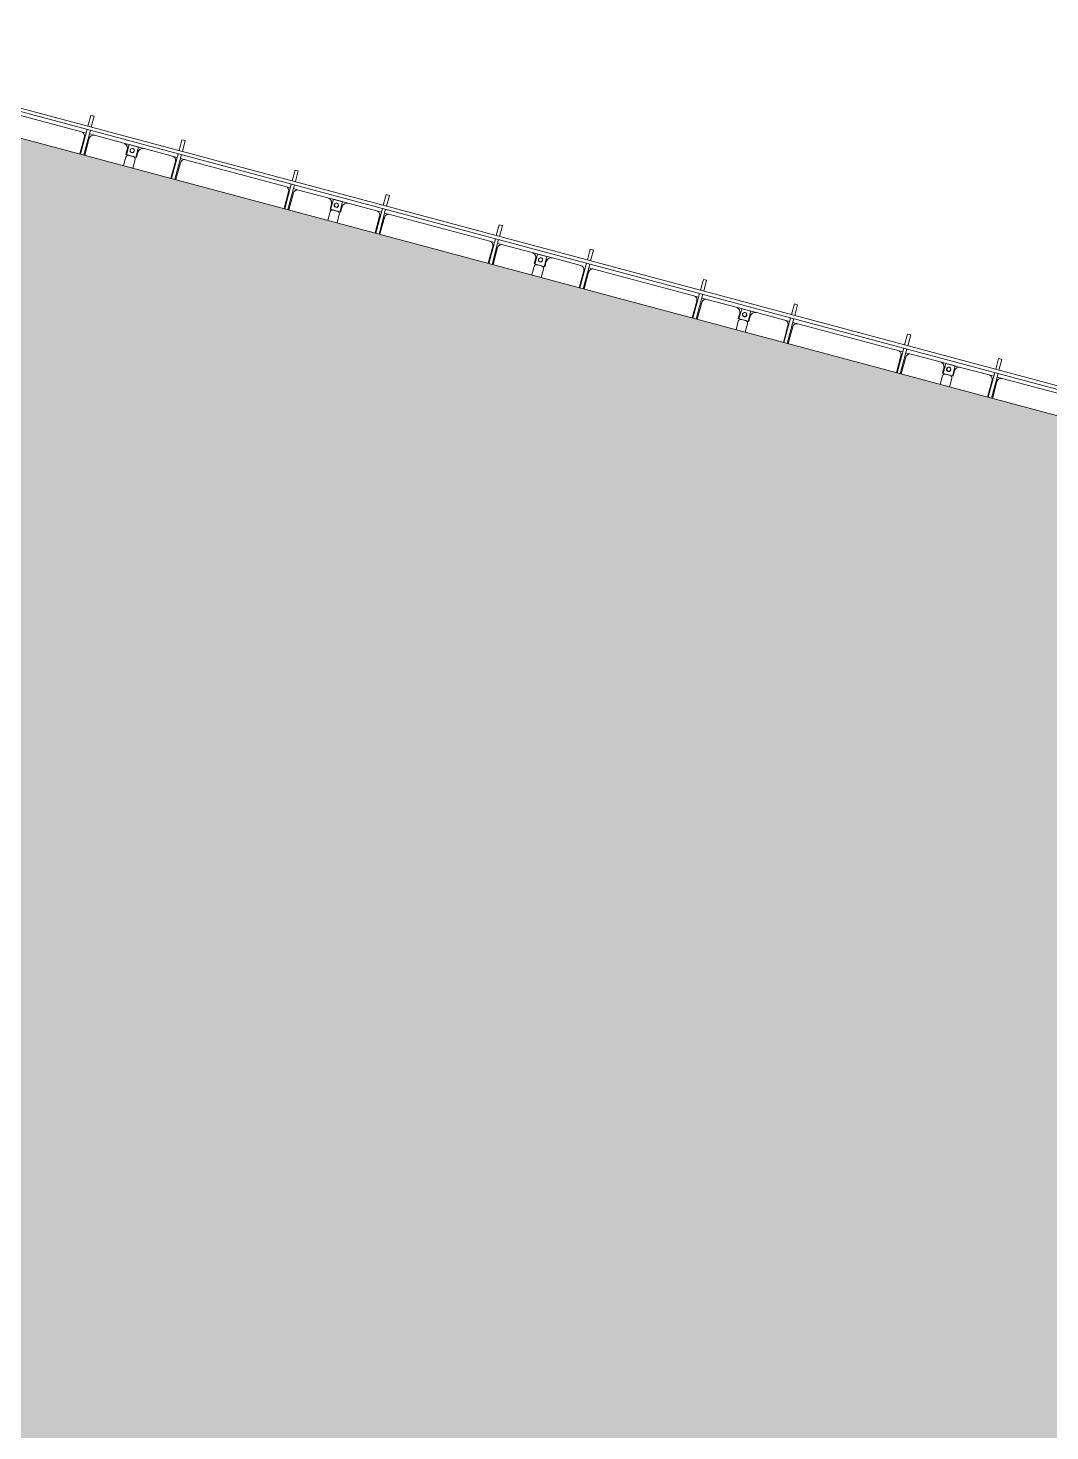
# Model space of a CAD drawing. Header units: millimetres. Extents: x -861324 to 439029, y -308065 to 694685.
# Drawn here: x -150690 to -138554, y 294957 to 311623 of the extents above; entities that cross this region are included whole.
import ezdxf

# ---------------------------------------------------------------- set-up
doc = ezdxf.new("R2010")
doc.units = ezdxf.units.MM
for name, color, linetype, lineweight in [('A-DETL-GENF', 92, 'Continuous', 9), ('A-DETL-MBND', 5, 'Continuous', 9), ('A-DETL-THIN', 151, 'Continuous', 9), ('A-GENM', 13, 'Continuous', 9), ('S-BEAM', 12, 'Continuous', 9)]:
    doc.layers.add(name, color=color, linetype=linetype, lineweight=lineweight)

# ---------------------------------------------------------------- blocks, each defined once
blk = doc.blocks.new('Dai phao do pin - DẢI PHAO ĐỠ PIN-15626-BỐ TRÍ BÈ PIN HỒ BẢN MÒNG')
at = {"layer": 'A-DETL-MBND', "color": 254}
for p, q in [((610, 242), (-620, 242)), ((610, 242), (668, 242)), ((610, 242), (668, 242)), ((660, -16), (660, 192)), ((708, 242), (770, 242)), ((708, 242), (770, 242)), ((720, 192), (720, -16)), ((1130, 242), (770, 242)), ((1130, 242), (1312, 242)), ((1312, 242), (1130, 242)), ((1190, 118), (1190, 182)), ((1190, 182), (1190, 118)), ((1190, 118), (1190, 182)), ((1190, 182), (1190, 118)), ((1198, 242), (1380, 242)), ((1198, 116), (1198, 242)), ((1198, 242), (1198, 116)), ((1380, 242), (1198, 242)), ((1312, 242), (1312, 116)), ((1312, 116), (1312, 242)), ((1320, 182), (1320, 118)), ((1320, 118), (1320, 182)), ((1320, 182), (1320, 118)), ((1320, 118), (1320, 182)), ((1730, 242), (1380, 242)), ((1730, 242), (1788, 242)), ((1730, 242), (1788, 242)), ((1780, -16), (1780, 192)), ((1828, 242), (1890, 242)), ((1828, 242), (1890, 242)), ((1840, 192), (1840, -16)), ((3120, 242), (1890, 242)), ((3120, 242), (3178, 242)), ((3120, 242), (3178, 242)), ((3170, -16), (3170, 192)), ((3218, 242), (3280, 242)), ((3218, 242), (3280, 242)), ((3230, 192), (3230, -16)), ((3640, 242), (3280, 242)), ((3640, 242), (3822, 242)), ((3822, 242), (3640, 242)), ((3700, 118), (3700, 182)), ((3700, 182), (3700, 118)), ((3700, 118), (3700, 182)), ((3700, 182), (3700, 118)), ((3708, 242), (3890, 242)), ((3708, 116), (3708, 242)), ((3708, 242), (3708, 116)), ((3890, 242), (3708, 242)), ((3822, 242), (3822, 116)), ((3822, 116), (3822, 242)), ((3830, 182), (3830, 118)), ((3830, 118), (3830, 182)), ((3830, 182), (3830, 118)), ((3830, 118), (3830, 182)), ((4240, 242), (3890, 242)), ((4240, 242), (4298, 242)), ((4240, 242), (4298, 242)), ((4290, -16), (4290, 192)), ((4338, 242), (4400, 242)), ((4338, 242), (4400, 242)), ((4350, 192), (4350, -16)), ((5630, 242), (4400, 242)), ((5630, 242), (5688, 242)), ((5630, 242), (5688, 242)), ((5680, -16), (5680, 192)), ((5728, 242), (5790, 242)), ((5728, 242), (5790, 242)), ((5740, 192), (5740, -16)), ((6150, 242), (5790, 242)), ((6150, 242), (6332, 242)), ((6332, 242), (6150, 242)), ((6210, 118), (6210, 182)), ((6210, 182), (6210, 118)), ((6210, 118), (6210, 182)), ((6210, 182), (6210, 118)), ((6218, 242), (6400, 242)), ((6218, 116), (6218, 242)), ((6218, 242), (6218, 116)), ((6400, 242), (6218, 242)), ((6332, 242), (6332, 116)), ((6332, 116), (6332, 242)), ((6340, 182), (6340, 118)), ((6340, 118), (6340, 182)), ((6340, 182), (6340, 118)), ((6340, 118), (6340, 182)), ((6750, 242), (6400, 242)), ((6800, -16), (6800, 192)), ((6848, 242), (6910, 242)), ((6848, 242), (6910, 242)), ((6860, 192), (6860, -16)), ((8140, 242), (6910, 242)), ((8140, 242), (8198, 242)), ((8140, 242), (8198, 242)), ((8190, -16), (8190, 192)), ((8238, 242), (8300, 242)), ((8238, 242), (8300, 242)), ((8250, 192), (8250, -16)), ((8660, 242), (8300, 242)), ((8660, 242), (8842, 242)), ((8842, 242), (8660, 242)), ((8720, 118), (8720, 182)), ((8720, 182), (8720, 118)), ((8720, 118), (8720, 182)), ((8720, 182), (8720, 118)), ((8728, 242), (8910, 242)), ((8728, 116), (8728, 242)), ((8728, 242), (8728, 116)), ((8910, 242), (8728, 242)), ((8842, 242), (8842, 116)), ((8842, 116), (8842, 242)), ((8850, 182), (8850, 118)), ((8850, 118), (8850, 182)), ((8850, 182), (8850, 118)), ((8850, 118), (8850, 182)), ((9260, 242), (8910, 242)), ((9260, 242), (9318, 242)), ((9260, 242), (9318, 242)), ((9310, -16), (9310, 192)), ((9358, 242), (9420, 242)), ((9358, 242), (9420, 242)), ((9370, 192), (9370, -16)), ((10650, 242), (9420, 242)), ((10650, 242), (10708, 242)), ((10650, 242), (10708, 242)), ((10700, -16), (10700, 192)), ((10748, 242), (10810, 242)), ((10748, 242), (10810, 242)), ((10760, 192), (10760, -16)), ((11170, 242), (10810, 242)), ((11170, 242), (11352, 242)), ((11352, 242), (11170, 242)), ((11230, 118), (11230, 182)), ((11230, 182), (11230, 118)), ((11230, 118), (11230, 182)), ((11230, 182), (11230, 118)), ((11238, 242), (11420, 242)), ((11238, 116), (11238, 242)), ((11238, 242), (11238, 116)), ((11420, 242), (11238, 242)), ((11352, 242), (11352, 116)), ((11352, 116), (11352, 242)), ((11360, 182), (11360, 118)), ((11360, 118), (11360, 182)), ((11360, 182), (11360, 118)), ((11360, 118), (11360, 182)), ((11770, 242), (11420, 242)), ((11770, 242), (11828, 242)), ((11770, 242), (11828, 242)), ((11820, -16), (11820, 192)), ((11868, 242), (11930, 242)), ((11868, 242), (11930, 242)), ((11880, 192), (11880, -16)), ((13160, 242), (11930, 242)), ((1282, 118), (1190, 118)), ((1190, 118), (1282, 118)), ((1282, 118), (1190, 118)), ((1190, 118), (1282, 118)), ((1198, 88), (1198, -16)), ((1320, 118), (1228, 118)), ((1228, 118), (1320, 118)), ((1320, 118), (1228, 118)), ((1228, 118), (1320, 118)), ((1312, -16), (1312, 88)), ((3792, 118), (3700, 118)), ((3700, 118), (3792, 118)), ((3792, 118), (3700, 118)), ((3700, 118), (3792, 118)), ((3708, 88), (3708, -16)), ((3830, 118), (3738, 118)), ((3738, 118), (3830, 118)), ((3830, 118), (3738, 118)), ((3738, 118), (3830, 118)), ((3822, -16), (3822, 88)), ((6302, 118), (6210, 118)), ((6210, 118), (6302, 118)), ((6302, 118), (6210, 118)), ((6210, 118), (6302, 118)), ((6218, 88), (6218, -16)), ((6340, 118), (6248, 118)), ((6248, 118), (6340, 118)), ((6340, 118), (6248, 118)), ((6248, 118), (6340, 118)), ((6332, -16), (6332, 88)), ((8812, 118), (8720, 118)), ((8720, 118), (8812, 118)), ((8812, 118), (8720, 118)), ((8720, 118), (8812, 118)), ((8728, 88), (8728, -16)), ((8850, 118), (8758, 118)), ((8758, 118), (8850, 118)), ((8850, 118), (8758, 118)), ((8758, 118), (8850, 118)), ((8842, -16), (8842, 88)), ((11322, 118), (11230, 118)), ((11230, 118), (11322, 118)), ((11322, 118), (11230, 118)), ((11230, 118), (11322, 118)), ((11238, 88), (11238, -16)), ((11360, 118), (11268, 118)), ((11268, 118), (11360, 118)), ((11360, 118), (11268, 118)), ((11268, 118), (11360, 118)), ((11352, -16), (11352, 88))]:
    blk.add_line(p, q, dxfattribs=at)
for centre, radius, start, end in [((610, 192), 50, 360, 90), ((610, 192), 50, 360, 30), ((770, 192), 50, 90, 180), ((770, 192), 50, 90, 120), ((1130, 182), 60, 360, 90), ((1130, 182), 60, 0, 75), ((1130, 182), 60, 360, 75), ((1130, 182), 60, 0, 75), ((1249, 183), 25, 0, 180), ((1249, 183), 25, 360, 180), ((1249, 183), 25, 180, 0), ((1249, 183), 25, 180, 360), ((1251, 183), 25, 0, 180), ((1251, 183), 25, 0, 180), ((1251, 183), 25, 180, 0), ((1251, 183), 25, 180, 360), ((1380, 182), 60, 90, 180), ((1380, 182), 60, 90, 180), ((1380, 182), 60, 90, 180), ((1380, 182), 60, 90, 180), ((1730, 192), 50, 360, 90), ((1730, 192), 50, 360, 30), ((1890, 192), 50, 90, 180), ((1890, 192), 50, 90, 120), ((3120, 192), 50, 360, 90), ((3120, 192), 50, 360, 30), ((3280, 192), 50, 90, 180), ((3280, 192), 50, 90, 120), ((3640, 182), 60, 360, 90), ((3640, 182), 60, 0, 75), ((3640, 182), 60, 360, 75), ((3640, 182), 60, 0, 75), ((3759, 183), 25, 0, 180), ((3759, 183), 25, 360, 180), ((3759, 183), 25, 180, 0), ((3759, 183), 25, 180, 360), ((3761, 183), 25, 0, 180), ((3761, 183), 25, 0, 180), ((3761, 183), 25, 180, 0), ((3761, 183), 25, 180, 360), ((3890, 182), 60, 90, 180), ((3890, 182), 60, 90, 180), ((3890, 182), 60, 90, 180), ((3890, 182), 60, 90, 180), ((4240, 192), 50, 360, 90), ((4240, 192), 50, 360, 30), ((4400, 192), 50, 90, 180), ((4400, 192), 50, 90, 120), ((5630, 192), 50, 360, 90), ((5630, 192), 50, 360, 30), ((5790, 192), 50, 90, 180), ((5790, 192), 50, 90, 120), ((6150, 182), 60, 360, 90), ((6150, 182), 60, 0, 75), ((6150, 182), 60, 360, 75), ((6150, 182), 60, 0, 75), ((6269, 183), 25, 0, 180), ((6269, 183), 25, 360, 180), ((6269, 183), 25, 180, 0), ((6269, 183), 25, 180, 360), ((6271, 183), 25, 0, 180), ((6271, 183), 25, 0, 180), ((6271, 183), 25, 180, 0), ((6271, 183), 25, 180, 360), ((6400, 182), 60, 90, 180), ((6400, 182), 60, 90, 180), ((6400, 182), 60, 90, 180), ((6400, 182), 60, 90, 180), ((6750, 192), 50, 360, 90), ((6750, 192), 50, 360, 30), ((6910, 192), 50, 90, 180), ((6910, 192), 50, 90, 120), ((8140, 192), 50, 360, 90), ((8140, 192), 50, 360, 30), ((8300, 192), 50, 90, 180), ((8300, 192), 50, 90, 120), ((8660, 182), 60, 360, 90), ((8660, 182), 60, 0, 75), ((8660, 182), 60, 360, 75), ((8660, 182), 60, 0, 75), ((8779, 183), 25, 0, 180), ((8779, 183), 25, 360, 180), ((8779, 183), 25, 180, 0), ((8779, 183), 25, 180, 360), ((8781, 183), 25, 0, 180), ((8781, 183), 25, 0, 180), ((8781, 183), 25, 180, 0), ((8781, 183), 25, 180, 360), ((8910, 182), 60, 90, 180), ((8910, 182), 60, 90, 180), ((8910, 182), 60, 90, 180), ((8910, 182), 60, 90, 180), ((9260, 192), 50, 360, 90), ((9260, 192), 50, 360, 30), ((9420, 192), 50, 90, 180), ((9420, 192), 50, 90, 120), ((10650, 192), 50, 360, 90), ((10650, 192), 50, 360, 30), ((10810, 192), 50, 90, 180), ((10810, 192), 50, 90, 120), ((11170, 182), 60, 360, 90), ((11170, 182), 60, 0, 75), ((11170, 182), 60, 360, 75), ((11170, 182), 60, 0, 75), ((11289, 183), 25, 0, 180), ((11289, 183), 25, 360, 180), ((11289, 183), 25, 180, 0), ((11289, 183), 25, 180, 360), ((11291, 183), 25, 0, 180), ((11291, 183), 25, 0, 180), ((11291, 183), 25, 180, 0), ((11291, 183), 25, 180, 360), ((11420, 182), 60, 90, 180), ((11420, 182), 60, 90, 180), ((11420, 182), 60, 90, 180), ((11420, 182), 60, 90, 180), ((11770, 192), 50, 360, 90), ((11770, 192), 50, 360, 30), ((11930, 192), 50, 90, 180), ((11930, 192), 50, 90, 120), ((1228, 88), 30, 90, 180), ((1282, 88), 30, 360, 90), ((1282, 88), 30, 60, 90), ((1282, 88), 30, 60, 90), ((1282, 88), 30, 60, 90), ((3738, 88), 30, 90, 180), ((3792, 88), 30, 360, 90), ((3792, 88), 30, 60, 90), ((3792, 88), 30, 60, 90), ((3792, 88), 30, 60, 90), ((6248, 88), 30, 90, 180), ((6302, 88), 30, 360, 90), ((6302, 88), 30, 60, 90), ((6302, 88), 30, 60, 90), ((6302, 88), 30, 60, 90), ((8758, 88), 30, 90, 180), ((8812, 88), 30, 360, 90), ((8812, 88), 30, 60, 90), ((8812, 88), 30, 60, 90), ((8812, 88), 30, 60, 90), ((11268, 88), 30, 90, 180), ((11322, 88), 30, 360, 90), ((11322, 88), 30, 60, 90), ((11322, 88), 30, 60, 90), ((11322, 88), 30, 60, 90)]:
    blk.add_arc(centre, radius, start, end, dxfattribs=at)
blk = doc.blocks.new('Dầm C52 - Dầm C52-V26-BỐ TRÍ BÈ PIN HỒ BẢN MÒNG')
at = {"layer": 'S-BEAM', "color": 7}
for p, q in [((40063, 20), (40367, 20)), ((40407, 20), (40539, 20)), ((40539, 20), (40539, -20)), ((40367, -20), (40063, -20)), ((40539, -20), (40407, -20))]:
    blk.add_line(p, q, dxfattribs=at)
blk = doc.blocks.new('Dầm C52 - Hộp 40x60-V64-BỐ TRÍ BÈ PIN HỒ BẢN MÒNG')
at = {"layer": 'S-BEAM', "color": 7}
for p, q in [((-146407, 20), (146407, 20)), ((146407, -20), (-146407, -20))]:
    blk.add_line(p, q, dxfattribs=at)
blk = doc.blocks.new('HOBANMONG_BEPIN 2_rvt-1-BỐ TRÍ BÈ PIN HỒ BẢN MÒNG')
at = {"layer": 'A-GENM', "lineweight": 9, "rotation": 344.9999999999998}
blk.add_blockref('Dai phao do pin - DẢI PHAO ĐỠ PIN-15626-BỐ TRÍ BÈ PIN HỒ BẢN MÒNG', (-150708, 310314), dxfattribs=at)
at = {"layer": 'S-BEAM', "lineweight": 9}
for name, p, rotation in [('Dầm C52 - Hộp 40x60-V64-BỐ TRÍ BÈ PIN HỒ BẢN MÒNG', (-12911, 273710), 344.9999999999994), ('Dầm C52 - Dầm C52-V26-BỐ TRÍ BÈ PIN HỒ BẢN MÒNG', (-160417, 271423), 74.99999999999777), ('Dầm C52 - Dầm C52-V26-BỐ TRÍ BÈ PIN HỒ BẢN MÒNG', (-159335, 271133), 74.99999999999777), ('Dầm C52 - Dầm C52-V26-BỐ TRÍ BÈ PIN HỒ BẢN MÒNG', (-157992, 270773), 74.99999999999777), ('Dầm C52 - Dầm C52-V26-BỐ TRÍ BÈ PIN HỒ BẢN MÒNG', (-156910, 270483), 74.99999999999777), ('Dầm C52 - Dầm C52-V26-BỐ TRÍ BÈ PIN HỒ BẢN MÒNG', (-155568, 270123), 74.99999999999777), ('Dầm C52 - Dầm C52-V26-BỐ TRÍ BÈ PIN HỒ BẢN MÒNG', (-154486, 269833), 74.99999999999777), ('Dầm C52 - Dầm C52-V26-BỐ TRÍ BÈ PIN HỒ BẢN MÒNG', (-153143, 269474), 74.99999999999777), ('Dầm C52 - Dầm C52-V26-BỐ TRÍ BÈ PIN HỒ BẢN MÒNG', (-152062, 269184), 74.99999999999777), ('Dầm C52 - Dầm C52-V26-BỐ TRÍ BÈ PIN HỒ BẢN MÒNG', (-150719, 268824), 74.99999999999777), ('Dầm C52 - Dầm C52-V26-BỐ TRÍ BÈ PIN HỒ BẢN MÒNG', (-149637, 268534), 74.99999999999777)]:
    blk.add_blockref(name, p, dxfattribs=dict(at, rotation=rotation))

msp = doc.modelspace()

# ---------------------------------------------------------------- hatches: boundary and pattern name
at = {"layer": 'A-DETL-GENF'}
msp.add_hatch(color=8, dxfattribs=at).paths.add_polyline_path([(-10434, 183721), (-6295, 199164), (27670, 190063), (35952, 220973), (106311, 202120), (109408, 213682), (120971, 210584), (127700, 235698), (-153146, 310950), (-159871, 285852), (-171458, 288956), (-185431, 236806), (-152001, 227848), (-156142, 212394), (-49442, 183803), (-46850, 193478), (-14059, 184692)])

# ---------------------------------------------------------------- linework, layer by layer
at = {"layer": 'A-DETL-THIN'}
msp.add_line((127700, 235698), (-153146, 310950), dxfattribs=at)

# ---------------------------------------------------------------- block references
at = {"lineweight": 5}
msp.add_blockref('HOBANMONG_BEPIN 2_rvt-1-BỐ TRÍ BÈ PIN HỒ BẢN MÒNG', (0, 0), dxfattribs=at)

doc.saveas('drawing.dxf')
